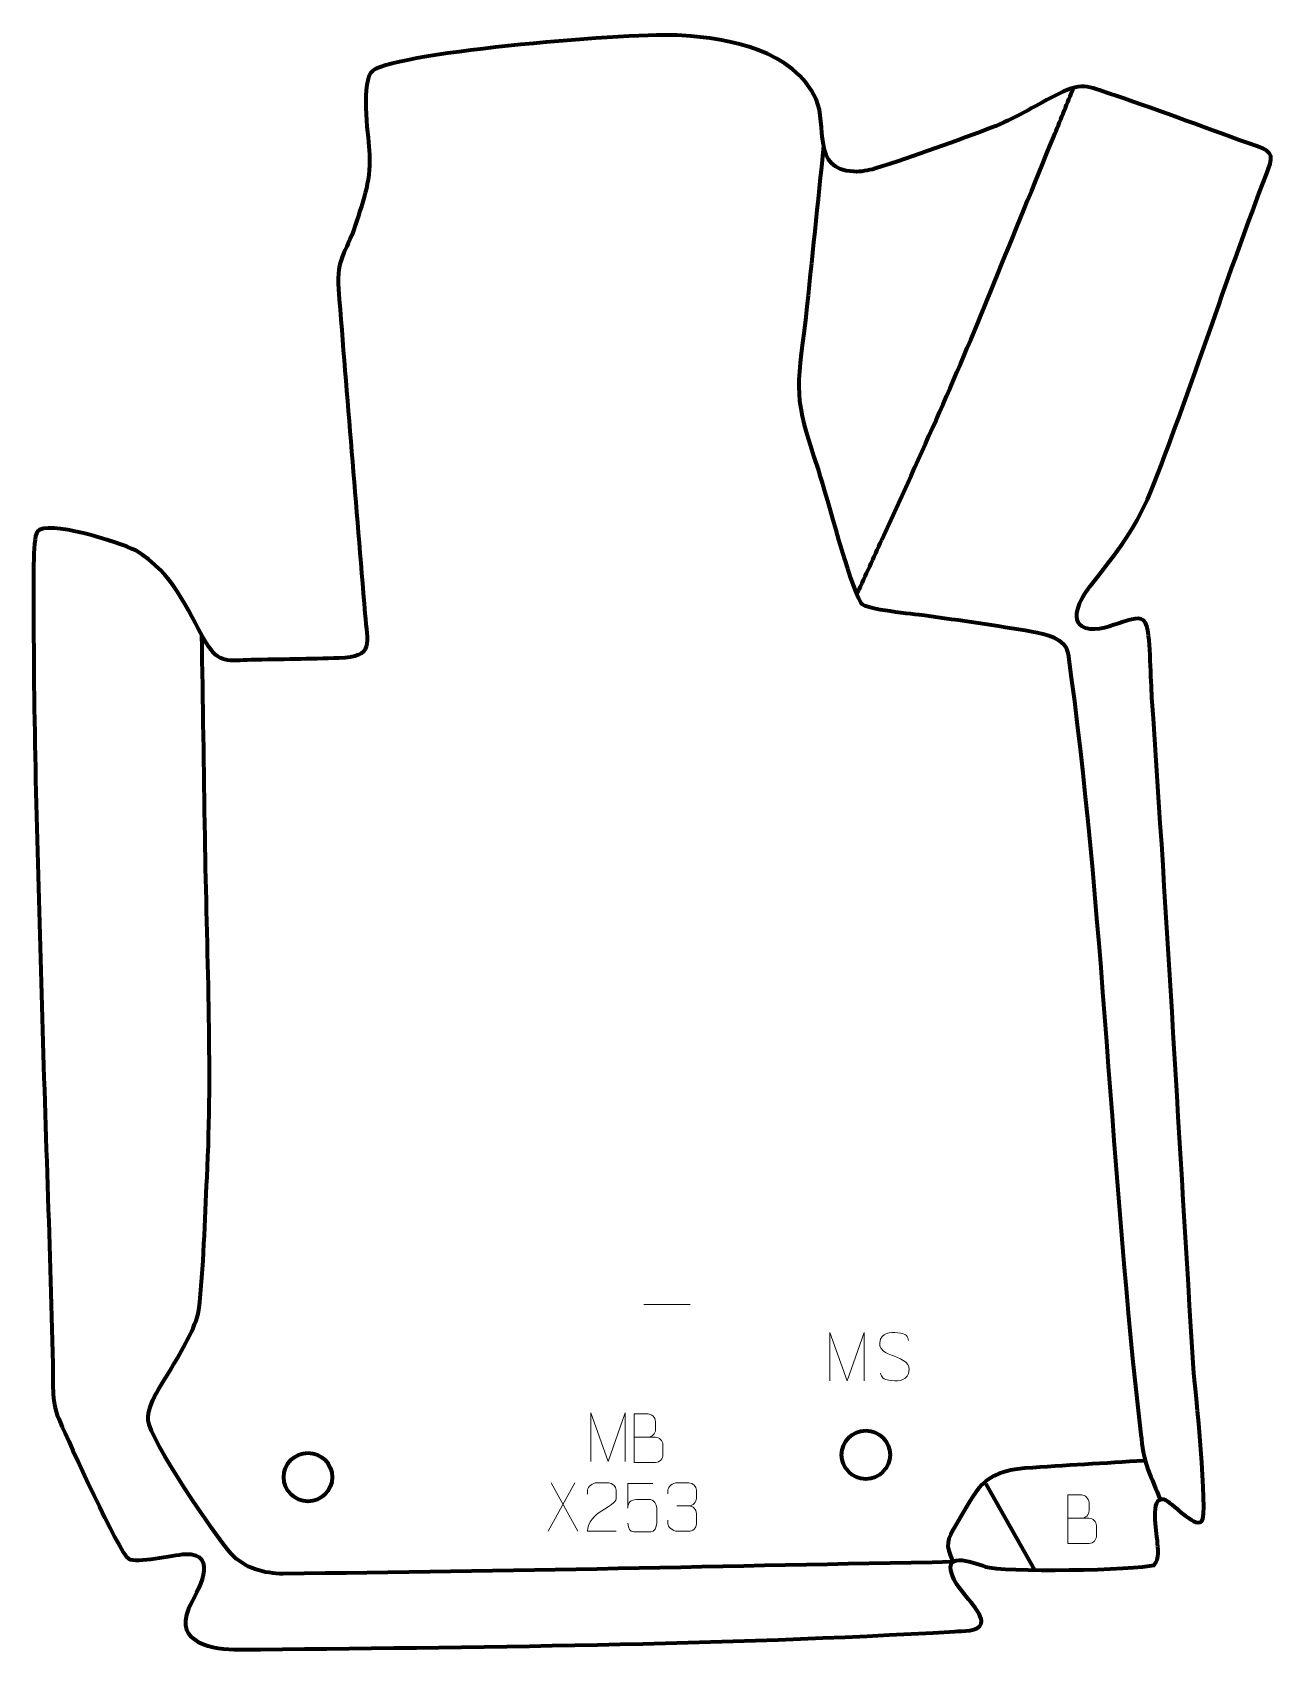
# Model space of a CAD drawing. Header units: millimetres. Extents: x -580 to 60, y -8 to 825.
import ezdxf

# ---------------------------------------------------------------- set-up
doc = ezdxf.new("R2010")
doc.units = ezdxf.units.MM
doc.header["$MEASUREMENT"] = 0
doc.layers.add('layer 2', color=7, linetype='Continuous')
doc.layers.add('layer 3', color=7, linetype='Continuous')

msp = doc.modelspace()

# ---------------------------------------------------------------- linework, layer by layer
at = {"layer": 'layer 2', "color": 142, "lineweight": 200}
for centre in [(-150.2482, 92.0873), (-437.7179, 80.5779)]:
    msp.add_ellipse(centre, major_axis=(0, 12.5), ratio=1, dxfattribs=at)
at = {"layer": 'layer 2', "color": 142, "lineweight": 158}
for points, knots in [([(-154.5134, 536.0313), (-150.3465, 545.158), (-146.1796, 554.2847), (-142.0127, 563.4114), (-142.0127, 563.4114), (-121.7481, 607.7141), (-102.2962, 650.5573), (-84.0844, 695.8224), (-84.0844, 695.8224), (-73.9706, 720.9602), (-63.6554, 746.0171), (-53.4533, 771.1192), (-53.4533, 771.1192), (-50.2422, 779.027), (-47.0312, 786.9347), (-43.8202, 794.8425), (-43.8202, 794.8425), (-43.8202, 794.8425), (-43.2535, 796.238), (-43.2535, 796.238)], [0, 0, 0, 0, 0.16666667, 0.16666667, 0.16666667, 0.16666667, 0.33333333, 0.33333333, 0.33333333, 0.33333333, 0.5, 0.5, 0.5, 0.5, 0.66666667, 0.66666667, 0.66666667, 0.66666667, 1, 1, 1, 1]), ([(-172.0129, 766.4074), (-175.0738, 736.999), (-178.1347, 707.5907), (-181.1956, 678.1823), (-181.1956, 678.1823), (-185.9639, 638.0924), (-187.9092, 639.0088), (-174.7259, 599.118), (-174.7259, 599.118), (-169.6056, 583.6242), (-159.341, 542.3956), (-152.8183, 530.8895), (-152.8183, 530.8895), (-150.1513, 527.494), (-125.947, 525.4044), (-120.0318, 524.5735), (-120.0318, 524.5735), (-101.557, 521.9785), (-83.1272, 519.4219), (-64.7407, 516.2325), (-64.7407, 516.2325), (-57.6708, 514.9977), (-47.2379, 513.0074), (-46.04, 504.5127), (-46.04, 504.5127), (-27.9036, 375.8996), (-23.9517, 234.8915), (-8.5417, 102.5474), (-8.5417, 102.5474), (-7.8261, 96.4016), (-7.0969, 90.5667), (-4.9727, 84.7213), (-4.9727, 84.7213), (-2.9105, 79.5018), (-0.7311, 74.3138), (1.3906, 69.1163)], [0, 0, 0, 0, 0.1, 0.1, 0.1, 0.1, 0.2, 0.2, 0.2, 0.2, 0.3, 0.3, 0.3, 0.3, 0.4, 0.4, 0.4, 0.4, 0.5, 0.5, 0.5, 0.5, 0.6, 0.6, 0.6, 0.6, 0.7, 0.7, 0.7, 0.7, 0.8, 0.8, 0.8, 0.8, 1, 1, 1, 1]), ([(-105.3829, 36.8767), (-220.3091, 34.8865), (-335.5239, 31.771), (-450.4099, 30.8348), (-450.4099, 30.8348), (-459.9572, 30.757), (-470.7887, 33.7734), (-477.3155, 41.1347), (-477.3155, 41.1347), (-485.6383, 50.7188), (-519.1532, 99.6778), (-519.9937, 109.9877), (-519.9937, 109.9877), (-520.6683, 118.2628), (-512.1516, 129.7076), (-507.8569, 136.9942), (-507.8569, 136.9942), (-503.2017, 144.8926), (-495.4967, 157.6939), (-493.9195, 166.5684), (-493.9195, 166.5684), (-491.3856, 188.6788), (-490.8901, 212.6447), (-489.7013, 235.0355), (-489.7013, 235.0355), (-486.8519, 292.846), (-489.8598, 352.6017), (-490.753, 410.6246), (-490.753, 410.6246), (-491.2852, 445.1927), (-491.8257, 479.7605), (-492.3732, 514.3284)], [0, 0, 0, 0, 0.11111111, 0.11111111, 0.11111111, 0.11111111, 0.22222222, 0.22222222, 0.22222222, 0.22222222, 0.33333333, 0.33333333, 0.33333333, 0.33333333, 0.44444444, 0.44444444, 0.44444444, 0.44444444, 0.55555556, 0.55555556, 0.55555556, 0.55555556, 0.66666667, 0.66666667, 0.66666667, 0.66666667, 0.77777778, 0.77777778, 0.77777778, 0.77777778, 1, 1, 1, 1]), ([(-6.7179, 89.0499), (-27.2206, 87.7013), (-47.803, 86.6097), (-68.2812, 85.1936), (-68.2812, 85.1936), (-90.3135, 83.3208), (-93.1572, 74.1628), (-103.4772, 56.5594), (-103.4772, 56.5594), (-108.6191, 47.7886), (-109.4933, 46.1693), (-105.3829, 36.8767)], [0, 0, 0, 0, 0.25, 0.25, 0.25, 0.25, 0.5, 0.5, 0.5, 0.5, 1, 1, 1, 1])]:
    msp.add_open_spline(points, degree=3, knots=knots, dxfattribs=at)
at = {"layer": 'layer 2', "color": 250, "lineweight": 9}
for points in [[(-264.7033, 169.491), (-264.7033, 169.491), (-240.7253, 169.491), (-240.7253, 169.491)], [(-300.1177, 77.6498), (-300.1177, 77.6498), (-313.8583, 52.754), (-313.8583, 52.754)], [(-312.4037, 77.6498), (-312.4037, 77.6498), (-298.6631, 52.6963), (-298.6631, 52.6963)], [(-247.5721, 65.7202), (-247.5721, 65.7202), (-241.3757, 65.7202), (-241.3757, 65.7202)]]:
    msp.add_open_spline(points, degree=3, dxfattribs=at)
for points, knots in [([(-168.8711, 130.1691), (-168.8711, 130.1691), (-168.8711, 155.127), (-168.8711, 155.127), (-168.8711, 155.127), (-168.8711, 155.127), (-159.946, 130.1691), (-159.946, 130.1691), (-159.946, 130.1691), (-159.946, 130.1691), (-151.1861, 155.1265), (-151.1861, 155.1265), (-151.1861, 155.1265), (-151.1861, 155.1265), (-151.1861, 130.1691), (-151.1861, 130.1691)], [0, 0, 0, 0, 0.2, 0.2, 0.2, 0.2, 0.4, 0.4, 0.4, 0.4, 0.6, 0.6, 0.6, 0.6, 1, 1, 1, 1]), ([(-135.4789, 142.819), (-139.7272, 144.2894), (-144.6353, 146.0852), (-142.6302, 151.6055), (-142.6302, 151.6055), (-141.1267, 155.7454), (-135.9131, 155.3569), (-132.3095, 154.7558), (-132.3095, 154.7558), (-129.4489, 154.2786), (-128.5842, 153.0654), (-128.2736, 150.9813)], [0, 0, 0, 0, 0.25, 0.25, 0.25, 0.25, 0.5, 0.5, 0.5, 0.5, 1, 1, 1, 1]), ([(-135.4789, 142.8189), (-131.4603, 141.1722), (-126.4308, 139.2839), (-128.2648, 133.9236), (-128.2648, 133.9236), (-129.7246, 129.6572), (-134.6354, 129.9139), (-138.3615, 130.4686), (-138.3615, 130.4686), (-141.1115, 130.8784), (-142.3324, 132.0919), (-142.7104, 134.2041)], [0, 0, 0, 0, 0.25, 0.25, 0.25, 0.25, 0.5, 0.5, 0.5, 0.5, 1, 1, 1, 1]), ([(-291.9968, 88.6656), (-291.9968, 88.6656), (-291.9968, 113.6235), (-291.9968, 113.6235), (-291.9968, 113.6235), (-291.9968, 113.6235), (-283.0717, 88.6656), (-283.0717, 88.6656), (-283.0717, 88.6656), (-283.0717, 88.6656), (-274.3118, 113.623), (-274.3118, 113.623), (-274.3118, 113.623), (-274.3118, 113.623), (-274.3118, 88.6656), (-274.3118, 88.6656)], [0, 0, 0, 0, 0.2, 0.2, 0.2, 0.2, 0.4, 0.4, 0.4, 0.4, 0.6, 0.6, 0.6, 0.6, 1, 1, 1, 1]), ([(-269.5568, 101.1443), (-265.9182, 101.1447), (-262.3311, 101.1447), (-258.6917, 101.1443), (-258.6917, 101.1443), (-256.7163, 101.127), (-254.7927, 99.3909), (-254.7927, 97.3413), (-254.7927, 97.3413), (-254.7931, 96.2127), (-254.7931, 93.1633), (-254.7927, 92.0344), (-254.7927, 92.0344), (-254.7751, 90.1765), (-256.3172, 88.1626), (-258.6387, 88.1795), (-258.6387, 88.1795), (-262.2785, 88.1799), (-265.9179, 88.1799), (-269.5568, 88.1795), (-269.5568, 88.1795), (-269.5568, 96.4978), (-269.5568, 104.8156), (-269.5568, 113.1331), (-269.5568, 113.1331), (-267.1831, 113.1331), (-264.809, 113.1331), (-262.4348, 113.1331), (-262.4348, 113.1331), (-260.754, 113.1507), (-258.6572, 111.2402), (-258.6395, 109.2778), (-258.6395, 109.2778), (-258.6399, 107.2117), (-258.6399, 107.0657), (-258.6395, 104.9992), (-258.6395, 104.9992), (-258.6222, 102.9331), (-260.4767, 101.127), (-262.4867, 101.1443)], [0, 0, 0, 0, 0.09090909, 0.09090909, 0.09090909, 0.09090909, 0.18181818, 0.18181818, 0.18181818, 0.18181818, 0.27272727, 0.27272727, 0.27272727, 0.27272727, 0.36363636, 0.36363636, 0.36363636, 0.36363636, 0.45454545, 0.45454545, 0.45454545, 0.45454545, 0.54545455, 0.54545455, 0.54545455, 0.54545455, 0.63636364, 0.63636364, 0.63636364, 0.63636364, 0.72727273, 0.72727273, 0.72727273, 0.72727273, 0.81818182, 0.81818182, 0.81818182, 0.81818182, 1, 1, 1, 1]), ([(-278.8893, 52.6859), (-283.8037, 52.6862), (-288.7181, 52.6862), (-293.6322, 52.6859), (-293.6322, 52.6859), (-293.6322, 62.6182), (-278.9812, 65.2594), (-278.8893, 69.5697), (-278.8893, 69.5697), (-278.8896, 70.9938), (-278.8896, 72.4175), (-278.8893, 73.8408), (-278.8893, 73.8408), (-278.9062, 75.9179), (-281.029, 77.6427), (-282.7, 77.66), (-282.7, 77.66), (-284.7732, 77.6596), (-286.8461, 77.6596), (-288.9185, 77.66), (-288.9185, 77.66), (-290.7406, 77.6765), (-293.5653, 75.8844), (-293.6322, 73.7908), (-293.6322, 73.7908), (-293.6322, 73.7908), (-293.6322, 71.736), (-293.6322, 71.736)], [0, 0, 0, 0, 0.125, 0.125, 0.125, 0.125, 0.25, 0.25, 0.25, 0.25, 0.375, 0.375, 0.375, 0.375, 0.5, 0.5, 0.5, 0.5, 0.625, 0.625, 0.625, 0.625, 0.75, 0.75, 0.75, 0.75, 1, 1, 1, 1]), ([(-260.0439, 77.252), (-260.0439, 77.252), (-272.8956, 77.252), (-272.8956, 77.252), (-272.8956, 77.252), (-272.8953, 73.0214), (-272.8953, 68.7905), (-272.8956, 64.5593), (-272.8956, 64.5593), (-272.8959, 67.8694), (-271.2649, 68.9412), (-268.4529, 69.0017), (-268.4529, 69.0017), (-266.0133, 69.002), (-263.5738, 69.002), (-261.1346, 69.0017), (-261.1346, 69.0017), (-259.4848, 69.0085), (-258.0099, 66.628), (-257.9814, 64.5593), (-257.9814, 64.5593), (-257.9817, 61.972), (-257.9817, 59.3844), (-257.9814, 56.7967), (-257.9814, 56.7967), (-257.9352, 54.8373), (-259.4346, 52.401), (-261.0605, 52.3425), (-261.0605, 52.3425), (-263.017, 52.3428), (-267.912, 52.3428), (-269.869, 52.3425), (-269.869, 52.3425), (-271.7145, 52.3337), (-272.8216, 54.2985), (-272.8424, 56.8496)], [0, 0, 0, 0, 0.1, 0.1, 0.1, 0.1, 0.2, 0.2, 0.2, 0.2, 0.3, 0.3, 0.3, 0.3, 0.4, 0.4, 0.4, 0.4, 0.5, 0.5, 0.5, 0.5, 0.6, 0.6, 0.6, 0.6, 0.7, 0.7, 0.7, 0.7, 0.8, 0.8, 0.8, 0.8, 1, 1, 1, 1]), ([(-252.2818, 71.9654), (-252.2818, 71.9654), (-252.2818, 73.8226), (-252.2818, 73.8226), (-252.2818, 73.8226), (-252.2961, 75.5645), (-249.6316, 77.6826), (-247.5725, 77.6599), (-247.5725, 77.6599), (-245.5084, 77.6599), (-243.4444, 77.6599), (-241.3807, 77.6599), (-241.3807, 77.6599), (-239.1862, 77.6687), (-237.5879, 75.8219), (-237.5435, 73.9098), (-237.5435, 73.9098), (-237.5439, 72.4747), (-237.5439, 71.0396), (-237.5435, 69.6041), (-237.5435, 69.6041), (-237.5921, 67.9506), (-239.1947, 65.7206), (-241.393, 65.7306), (-241.393, 65.7306), (-239.1893, 65.7194), (-237.5813, 63.9162), (-237.5273, 61.8567), (-237.5273, 61.8567), (-237.5277, 60.072), (-237.5277, 58.2873), (-237.5273, 56.5022), (-237.5273, 56.5022), (-237.5172, 54.4408), (-239.5721, 52.6777), (-241.393, 52.6858), (-241.393, 52.6858), (-243.4583, 52.6861), (-245.5235, 52.6861), (-247.5891, 52.6858), (-247.5891, 52.6858), (-249.7577, 52.6973), (-252.2887, 55.0975), (-252.3073, 56.5593), (-252.3073, 56.5593), (-252.3073, 56.5593), (-252.3073, 58.4679), (-252.3073, 58.4679)], [0, 0, 0, 0, 0.07692308, 0.07692308, 0.07692308, 0.07692308, 0.15384615, 0.15384615, 0.15384615, 0.15384615, 0.23076923, 0.23076923, 0.23076923, 0.23076923, 0.30769231, 0.30769231, 0.30769231, 0.30769231, 0.38461538, 0.38461538, 0.38461538, 0.38461538, 0.46153846, 0.46153846, 0.46153846, 0.46153846, 0.53846154, 0.53846154, 0.53846154, 0.53846154, 0.61538462, 0.61538462, 0.61538462, 0.61538462, 0.69230769, 0.69230769, 0.69230769, 0.69230769, 0.76923077, 0.76923077, 0.76923077, 0.76923077, 0.84615385, 0.84615385, 0.84615385, 0.84615385, 1, 1, 1, 1]), ([(-46.1639, 59.4165), (-42.5253, 59.4169), (-38.9382, 59.4169), (-35.2988, 59.4165), (-35.2988, 59.4165), (-33.3234, 59.3992), (-31.3998, 57.6631), (-31.3998, 55.6135), (-31.3998, 55.6135), (-31.4002, 54.4849), (-31.4002, 51.4355), (-31.3998, 50.3066), (-31.3998, 50.3066), (-31.3822, 48.4487), (-32.9243, 46.4348), (-35.2458, 46.4517), (-35.2458, 46.4517), (-38.8856, 46.4521), (-42.525, 46.4521), (-46.1639, 46.4517), (-46.1639, 46.4517), (-46.1639, 54.77), (-46.1639, 63.0878), (-46.1639, 71.4053), (-46.1639, 71.4053), (-43.7902, 71.4053), (-41.4161, 71.4053), (-39.0419, 71.4053), (-39.0419, 71.4053), (-37.3611, 71.4229), (-35.2643, 69.5124), (-35.2466, 67.55), (-35.2466, 67.55), (-35.247, 65.4839), (-35.247, 65.3379), (-35.2466, 63.2714), (-35.2466, 63.2714), (-35.2293, 61.2053), (-37.0838, 59.3992), (-39.0938, 59.4165)], [0, 0, 0, 0, 0.09090909, 0.09090909, 0.09090909, 0.09090909, 0.18181818, 0.18181818, 0.18181818, 0.18181818, 0.27272727, 0.27272727, 0.27272727, 0.27272727, 0.36363636, 0.36363636, 0.36363636, 0.36363636, 0.45454545, 0.45454545, 0.45454545, 0.45454545, 0.54545455, 0.54545455, 0.54545455, 0.54545455, 0.63636364, 0.63636364, 0.63636364, 0.63636364, 0.72727273, 0.72727273, 0.72727273, 0.72727273, 0.81818182, 0.81818182, 0.81818182, 0.81818182, 1, 1, 1, 1])]:
    msp.add_open_spline(points, degree=3, knots=knots, dxfattribs=at)
at = {"layer": 'layer 2', "color": 142, "lineweight": 158}
msp.add_open_spline([(-88.4076, 77.075), (-88.4076, 77.075), (-63.2755, 32.7642), (-63.2755, 32.7642)], degree=3, dxfattribs=at)
at = {"layer": 'layer 3', "color": 242, "lineweight": 158}
msp.add_open_spline([(-145.4987, 754.6421), (-125.0192, 761.0565), (-103.4841, 768.8464), (-83.442, 776.5798), (-83.442, 776.5798), (-71.3067, 781.6244), (-62.1587, 787.5398), (-50.7564, 793.2557), (-50.7564, 793.2557), (-37.9731, 799.6638), (-34.3957, 796.4762), (-21.7146, 792.2524), (-21.7146, 792.2524), (2.8275, 784.0777), (26.8485, 774.5947), (51.2998, 766.1841), (51.2998, 766.1841), (60.41, 763.0982), (59.4028, 760.3286), (56.1264, 751.7738), (56.1264, 751.7738), (36.5675, 700.7044), (19.715, 648.4968), (0.2535, 597.363), (0.2535, 597.363), (-9.9281, 571.0696), (-16.5666, 562.3117), (-33.8603, 540.6517), (-33.8603, 540.6517), (-37.8586, 535.6439), (-47.1506, 521.7149), (-37.0815, 517.898), (-37.0815, 517.898), (-24.7576, 514.5327), (-8.2161, 529.6202), (-5.3847, 518.9751), (-5.3847, 518.9751), (-3.6833, 512.5782), (-3.3534, 490.3963), (-2.8527, 482.1888), (-2.8527, 482.1888), (5.1932, 367.1762), (11.354, 251.7565), (18.6146, 136.6609), (18.6146, 136.6609), (19.4452, 126.8646), (26.4728, 61.1126), (22.8028, 57.8385), (22.8028, 57.8385), (18.8024, 54.2695), (7.3254, 68.0976), (3.3085, 69.164), (3.3085, 69.164), (-3.9687, 71.0961), (-0.3437, 51.49), (-0.0428, 47.9247), (-0.0428, 47.9247), (0.2818, 44.0778), (1.117, 38.3965), (-1.7215, 35.3104), (-1.7215, 35.3104), (-10.3537, 32.5638), (-80.6681, 31.5658), (-88.6401, 34.4502), (-88.6401, 34.4502), (-96.183, 37.1687), (-112.002, 42.9197), (-104.6952, 27.6932), (-104.6952, 27.6932), (-101.564, 21.1681), (-89.362, 10.6379), (-90.8108, 5.2709), (-90.8108, 5.2709), (-91.9708, 0.9738), (-100.6969, 1.3153), (-104.403, 1.0966), (-104.403, 1.0966), (-223.6406, -5.9397), (-353.2516, -7.017), (-473.5162, -8.2869), (-473.5162, -8.2869), (-486.1884, -8.1461), (-506.9951, -5.0434), (-499.2541, 12.8199), (-499.2541, 12.8199), (-495.0897, 21.3518), (-482.605, 41.6171), (-501.133, 40.9467), (-501.133, 40.9467), (-507.4371, 40.5334), (-525.8541, 36.1232), (-530.2428, 38.5978), (-530.2428, 38.5978), (-534.9742, 41.2656), (-561.334, 99.9282), (-565.2796, 108.5814), (-565.2796, 108.5814), (-570.3213, 119.6382), (-568.8803, 126.7737), (-569.1728, 138.564), (-569.1728, 138.564), (-570.8268, 204.1423), (-573.3776, 269.8454), (-575.2385, 335.452), (-575.2385, 335.452), (-577.0826, 400.4637), (-579.2342, 466.5448), (-579.1034, 531.5472), (-579.1034, 531.5472), (-579.1064, 537.476), (-579.7443, 564.3478), (-577.2418, 567.6189), (-577.2418, 567.6189), (-572.4367, 573.9), (-535.5663, 562.6321), (-526.4511, 557.8588), (-526.4511, 557.8588), (-506.7855, 546.3736), (-500.9051, 528.7651), (-490.0421, 510.2453), (-490.0421, 510.2453), (-483.5265, 499.2682), (-478.7909, 501.3485), (-466.9025, 501.5617), (-466.9025, 501.5617), (-451.7776, 501.833), (-436.7462, 502.0672), (-421.6173, 502.4904), (-421.6173, 502.4904), (-403.5241, 502.9996), (-407.0785, 510.0791), (-408.3567, 525.4361), (-408.3567, 525.4361), (-412.9894, 581.1307), (-417.6265, 636.8263), (-422.0037, 692.5417), (-422.0037, 692.5417), (-423.0632, 709.4791), (-418.2483, 710.2581), (-413.3841, 725.3234), (-413.3841, 725.3234), (-408.8487, 739.3131), (-404.9756, 749.3789), (-406.1356, 764.3681), (-406.1356, 764.3681), (-406.7988, 772.3252), (-410.7292, 800.2147), (-404.3635, 805.0517), (-404.3635, 805.0517), (-389.8823, 815.1096), (-268.4103, 824.8493), (-245.1462, 823.3002), (-245.1462, 823.3002), (-220.5132, 821.5838), (-187.3586, 815.6562), (-175.8975, 790.3777), (-175.8975, 790.3777), (-169.796, 776.9202), (-178.414, 753.9795), (-156.4969, 753.0963), (-156.4969, 753.0963), (-152.5586, 752.9376), (-149.2634, 753.6166), (-145.4987, 754.6421)], degree=3, knots=[0, 0, 0, 0, 0.02380952, 0.02380952, 0.02380952, 0.02380952, 0.04761905, 0.04761905, 0.04761905, 0.04761905, 0.07142857, 0.07142857, 0.07142857, 0.07142857, 0.0952381, 0.0952381, 0.0952381, 0.0952381, 0.11904762, 0.11904762, 0.11904762, 0.11904762, 0.14285714, 0.14285714, 0.14285714, 0.14285714, 0.16666667, 0.16666667, 0.16666667, 0.16666667, 0.19047619, 0.19047619, 0.19047619, 0.19047619, 0.21428571, 0.21428571, 0.21428571, 0.21428571, 0.23809524, 0.23809524, 0.23809524, 0.23809524, 0.26190476, 0.26190476, 0.26190476, 0.26190476, 0.28571429, 0.28571429, 0.28571429, 0.28571429, 0.30952381, 0.30952381, 0.30952381, 0.30952381, 0.33333333, 0.33333333, 0.33333333, 0.33333333, 0.35714286, 0.35714286, 0.35714286, 0.35714286, 0.38095238, 0.38095238, 0.38095238, 0.38095238, 0.4047619, 0.4047619, 0.4047619, 0.4047619, 0.42857143, 0.42857143, 0.42857143, 0.42857143, 0.45238095, 0.45238095, 0.45238095, 0.45238095, 0.47619048, 0.47619048, 0.47619048, 0.47619048, 0.5, 0.5, 0.5, 0.5, 0.52380952, 0.52380952, 0.52380952, 0.52380952, 0.54761905, 0.54761905, 0.54761905, 0.54761905, 0.57142857, 0.57142857, 0.57142857, 0.57142857, 0.5952381, 0.5952381, 0.5952381, 0.5952381, 0.61904762, 0.61904762, 0.61904762, 0.61904762, 0.64285714, 0.64285714, 0.64285714, 0.64285714, 0.66666667, 0.66666667, 0.66666667, 0.66666667, 0.69047619, 0.69047619, 0.69047619, 0.69047619, 0.71428571, 0.71428571, 0.71428571, 0.71428571, 0.73809524, 0.73809524, 0.73809524, 0.73809524, 0.76190476, 0.76190476, 0.76190476, 0.76190476, 0.78571429, 0.78571429, 0.78571429, 0.78571429, 0.80952381, 0.80952381, 0.80952381, 0.80952381, 0.83333333, 0.83333333, 0.83333333, 0.83333333, 0.85714286, 0.85714286, 0.85714286, 0.85714286, 0.88095238, 0.88095238, 0.88095238, 0.88095238, 0.9047619, 0.9047619, 0.9047619, 0.9047619, 0.92857143, 0.92857143, 0.92857143, 0.92857143, 0.95238095, 0.95238095, 0.95238095, 0.95238095, 1, 1, 1, 1], dxfattribs=at)

doc.saveas('drawing.dxf')
